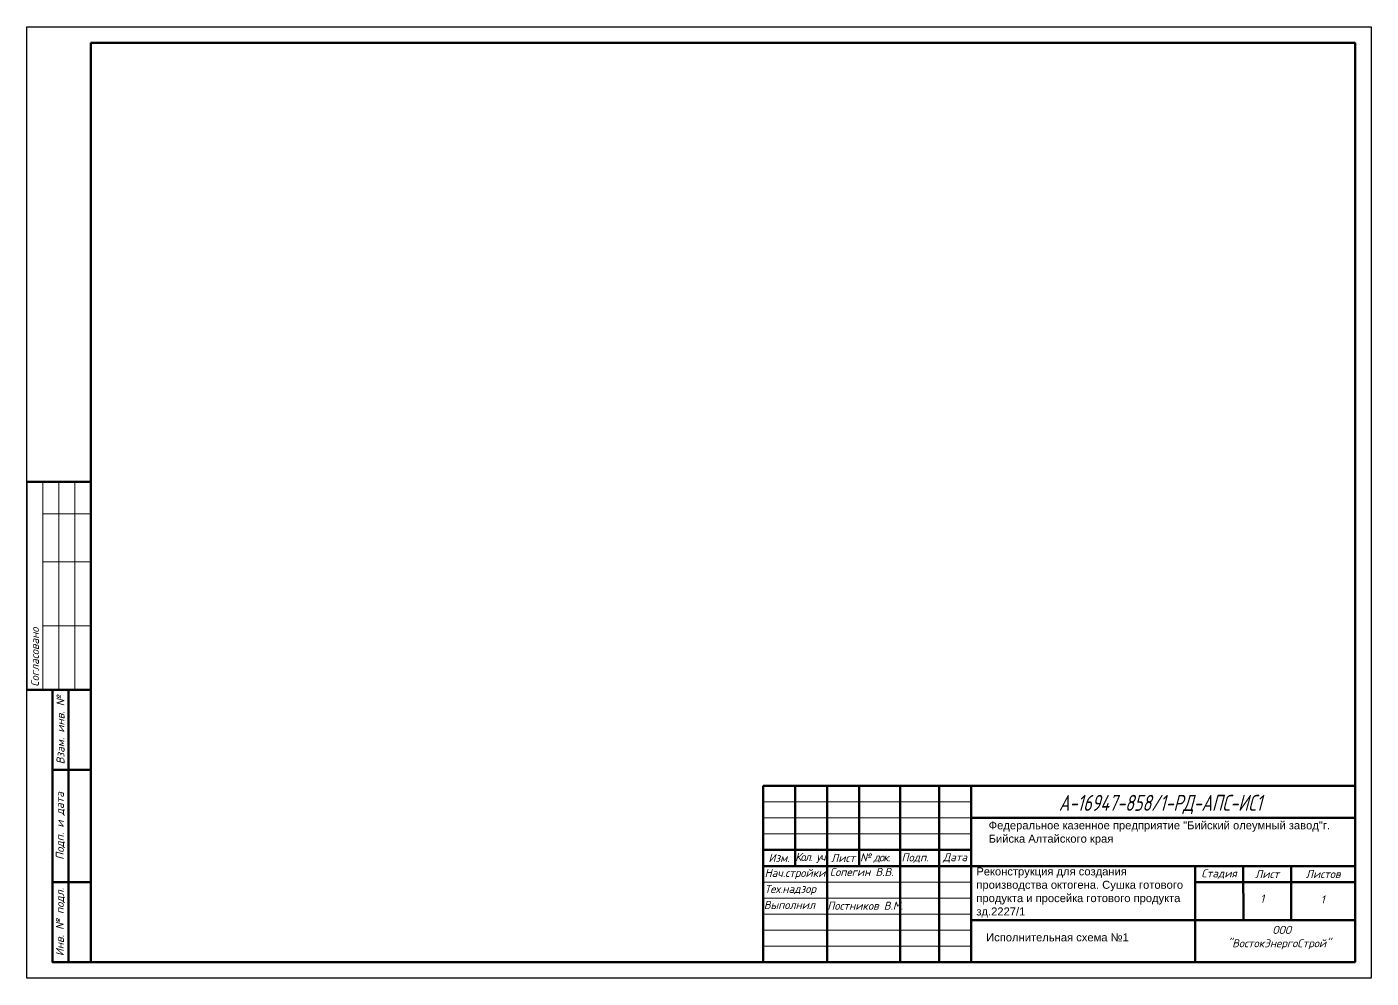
# Model space of a CAD drawing. Header units: millimetres. Extents: x 2185 to 4647, y 1259 to 2456.
# Drawn here: x 2185 to 2605, y 1536.1 to 1833.1 of the extents above; entities that cross this region are included whole.
import ezdxf
from ezdxf.enums import TextEntityAlignment as Align

# ---------------------------------------------------------------- set-up
doc = ezdxf.new("R2010")
doc.units = ezdxf.units.MM
doc.layers.add('Формат - толстая линия', color=7, linetype='Continuous', lineweight=50)
doc.layers.add('Формат - тонкая линия', color=7, linetype='Continuous', lineweight=20)
doc.styles.add('2.5', font='isocpeur.ttf', dxfattribs={"oblique": 15, "height": 2.5})
doc.styles.add('Simplex', font='simplex.shx', dxfattribs={"width": 0.7, "oblique": 15})
doc.styles.get("Standard").update_dxf_attribs({"font": 'arial.ttf'})

# ---------------------------------------------------------------- blocks, each defined once
blk = doc.blocks.new('Штамп согласования')
at = {"color": 0, "linetype": 'ByBlock', "lineweight": -2, "ltscale": 100}
blk.add_lwpolyline([(-20, 65), (-20, 0)], dxfattribs=at)
at = {"layer": 'Формат - толстая линия', "ltscale": 100}
blk.add_lwpolyline([(-20, 65), (0, 65), (0, 0), (-20, 0)], dxfattribs=at)
at = {"layer": 'Формат - тонкая линия', "ltscale": 100}
for points in [[(-15, 65), (-15, 0)], [(-10, 65), (-10, 0)], [(-5, 65), (-5, 0)], [(-15, 55), (0, 55)], [(-15, 40), (0, 40)], [(-15, 20), (0, 20)]]:
    blk.add_lwpolyline(points, dxfattribs=at)
at = {"color": 0, "linetype": 'ByBlock', "lineweight": -2, "ltscale": 100, "insert": (-17.5, 1), "char_height": 2.5, "width": 65, "attachment_point": 4, "rotation": 90, "style": '2.5'}
blk.add_mtext('Согласовано', dxfattribs=at)

msp = doc.modelspace()

# ---------------------------------------------------------------- linework, layer by layer
at = {"color": 0, "linetype": 'ByBlock', "lineweight": -2}
msp.add_lwpolyline([(2185.02, 1833.14), (2605.02, 1833.14), (2605.02, 1536.14), (2185.02, 1536.14)], close=True, dxfattribs=at)
at = {"ltscale": 100}
msp.add_lwpolyline([(2415.02, 1596.14), (2415.02, 1541.14)], dxfattribs=at)
at = {"layer": 'Формат - толстая линия'}
msp.add_lwpolyline([(2205.02, 1828.14), (2600.02, 1828.14), (2600.02, 1541.14), (2205.02, 1541.14)], close=True, dxfattribs=at)
at = {"layer": 'Формат - толстая линия', "ltscale": 100}
for points in [[(2193.02, 1626.14), (2205.02, 1626.14), (2205.02, 1541.14), (2193.02, 1541.14)], [(2415.02, 1596.14), (2600.02, 1596.14), (2600.02, 1541.14), (2415.02, 1541.14)]]:
    msp.add_lwpolyline(points, close=True, dxfattribs=at)
for points in [[(2198.02, 1626.14), (2198.02, 1541.14)], [(2193.02, 1601.14), (2205.02, 1601.14)], [(2425.02, 1596.14), (2425.02, 1571.14)], [(2435.02, 1596.14), (2435.02, 1541.14)], [(2445.02, 1596.14), (2445.02, 1571.14)], [(2457.9, 1596.05), (2457.9, 1541.05)], [(2470.02, 1596.14), (2470.02, 1541.14)], [(2480.02, 1596.14), (2480.02, 1541.14)], [(2480.02, 1586.14), (2600.02, 1586.14)], [(2415.02, 1576.14), (2480.02, 1576.14)], [(2415.02, 1571.14), (2480.02, 1571.14)], [(2480.02, 1571.14), (2600.02, 1571.14)], [(2550.02, 1571.14), (2550.02, 1541.14)], [(2565.02, 1571.14), (2565.12, 1554.15)], [(2580.02, 1571.14), (2580.08, 1554.38)], [(2193.02, 1566.14), (2205.02, 1566.14)], [(2550.02, 1566.14), (2600.02, 1566.14)], [(2479.99, 1554.27), (2599.99, 1554.27)]]:
    msp.add_lwpolyline(points, dxfattribs=at)
at = {"layer": 'Формат - тонкая линия', "ltscale": 100}
for points in [[(2415.02, 1591.14), (2480.02, 1591.14)], [(2415.02, 1586.14), (2480.02, 1586.14)], [(2415.02, 1581.14), (2480.02, 1581.14)], [(2415.02, 1566.14), (2480.02, 1566.14)], [(2415.02, 1561.14), (2480.02, 1561.14)], [(2415.02, 1556.14), (2480.02, 1556.14)], [(2415.02, 1551.14), (2480.02, 1551.14)], [(2415.02, 1546.14), (2480.02, 1546.14)]]:
    msp.add_lwpolyline(points, dxfattribs=at)

# ---------------------------------------------------------------- block references
at = {"ltscale": 100}
msp.add_blockref('Штамп согласования', (2205.02, 1626.14), dxfattribs=at)

# ---------------------------------------------------------------- texts
at = {"lineweight": 35, "style": 'Simplex', "oblique": 15, "width": 0.7}
msp.add_text('А-16947-858/1-РД-АПС-ИС1', height=5, dxfattribs=at).set_placement((2539.16, 1588.36), align=Align.CENTER)
at = {"color": 0, "linetype": 'ByBlock', "lineweight": -2, "ltscale": 100, "char_height": 2.5, "attachment_point": 5, "rotation": 90, "style": '2.5'}
for s, insert, width in [('Взам. инв. №', (2195.52, 1613.64), 25), ('Подп. и дата', (2195.52, 1583.64), 35), ('Инв. № подл.', (2195.52, 1553.64), 25)]:
    msp.add_mtext(s, dxfattribs=dict(at, insert=insert, width=width))
at = {"char_height": 2.5, "attachment_point": 1}
for s, width, heights, insert in [('Федеральное казенное предприятие "Бийский олеумный завод"г. Бийска Алтайского края', 113.0046, [13.17], (2485.52, 1585.1)), ('Реконструкция для создания производства октогена. Сушка готового продукта и просейка готового продукта зд.2227/1', 66.0891, [0], (2481.68, 1570.7)), ('Исполнительная схема №1', 62.0954, [0], (2484.74, 1550.12))]:
    msp.add_mtext_dynamic_manual_height_columns(s, width=width, gutter_width=12.5, heights=heights, dxfattribs=dict(at, insert=insert))
at = {"color": 0, "linetype": 'ByBlock', "lineweight": -2, "ltscale": 100, "char_height": 2.5, "style": '2.5'}
for s, insert, width, attachment_point in [('{\\T0.75;Кол. уч.}', (2430.02, 1573.64), 10, 5), ('{\\T0.85;№ док.}', (2450.02, 1573.64), 10, 5), ('Подп.', (2462.52, 1573.64), 15, 5), ('Дата', (2475.02, 1573.64), 10, 5), ('Изм.', (2420.02, 1573.64), 10, 5), ('Лист', (2440.02, 1573.64), 10, 5), ('Нач.стройки', (2415.52, 1568.64), 20, 4), ('Сопегин В.В.', (2435.89, 1569.26), 26.9039, 4), ('Стадия', (2557.52, 1568.64), 15, 5), ('Лист', (2572.52, 1568.64), 15, 5), ('Листов', (2590.02, 1568.64), 20, 5), ('Тех.надзор', (2415.52, 1563.64), 20, 4), ('Выполнил', (2415.28, 1558.98), 20, 4), ('Постников В.М.', (2435.11, 1558.73), 24.7518, 4), ('1', (2570.39, 1560.95), 20, 4), ('1', (2589.26, 1560.7), 20, 4), ('\\pi6.91506;ООО \\P\\pi-7.08494;"ВостокЭнергоСтрой"', (2567.26, 1548.76), 20, 4)]:
    msp.add_mtext(s, dxfattribs=dict(at, insert=insert, width=width, attachment_point=attachment_point))

doc.saveas('drawing.dxf')
